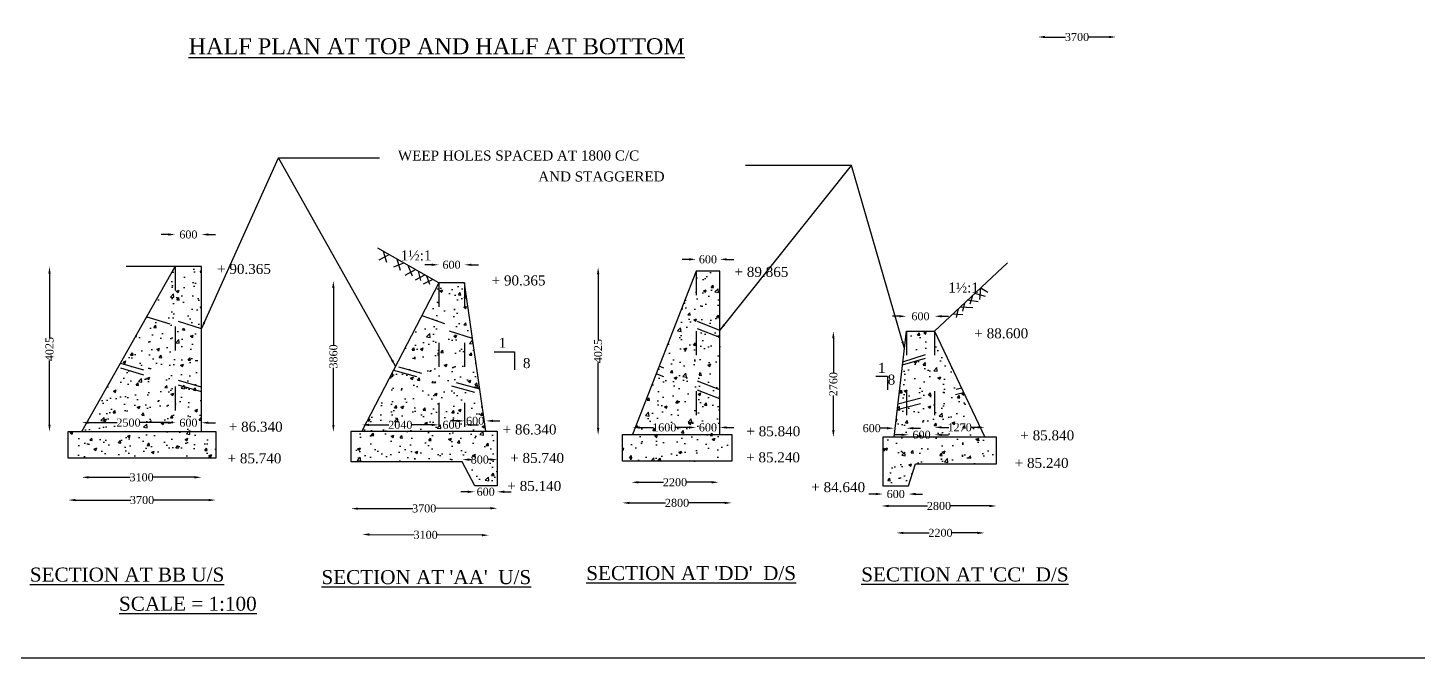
# Model space of a CAD drawing. Header units: millimetres. Extents: x -109570 to 177906, y -246061 to 117192.
# Drawn here: x 44656 to 114155, y 5656 to 37162 of the extents above; entities that cross this region are included whole.
import ezdxf

# ---------------------------------------------------------------- set-up
doc = ezdxf.new("R2010")
doc.units = ezdxf.units.MM
doc.header["$MEASUREMENT"] = 0
doc.header["$PDMODE"] = 33
doc.header["$PDSIZE"] = 500
doc.linetypes.add('ACAD_ISO03W100', pattern=[30, 12, -18])
for name, color, linetype in [('DIM', 5, 'Continuous'), ('DOT LINE', 3, 'ACAD_ISO03W100'), ('DWG. LINE', 1, 'Continuous'), ('HATCH', 2, 'Continuous'), ('TEXT', 7, 'Continuous'), ('TITLE', 7, 'Continuous')]:
    doc.layers.add(name, color=color, linetype=linetype)
doc.styles.get("Standard").update_dxf_attribs({"font": 'TIMES.TTF', "height": 400})
doc.dimstyles.get("Standard").update_dxf_attribs({"dimtxt": 400, "dimasz": 350, "dimexe": 0.18, "dimexo": 0.0625, "dimgap": 0.09, "dimtad": 0, "dimdec": 0, "dimzin": 0, "dimdsep": 46, "dimtxsty": 'Standard', "dimcen": 0.09, "dimse1": 1, "dimse2": 1, "dimclrd": 5, "dimclre": 5, "dimclrt": 4, "dimadec": 0, "dimazin": 0, "dimtfac": 1, "dimtdec": 0, "dimtofl": 0, "dimtmove": 0, "dimatfit": 3, "dimfxl": 1, "dimtolj": 1, "dimtzin": 0, "dimarcsym": 0})

# ---------------------------------------------------------------- blocks, each defined once
blk = doc.blocks.new('*D75')
at = {"layer": 'Defpoints', "color": 0}
for p in [(95149, 36692), (99054, 36702), (99054, 36692)]:
    blk.add_point(p, dxfattribs=at)
at = {"layer": 'DIM', "color": 5, "lineweight": -2}
for p, q in [((95499, 36702), (96533, 36702)), ((98704, 36702), (97670, 36702))]:
    blk.add_line(p, q, dxfattribs=at)
at = {"layer": 'DIM', "color": 5}
for points in [[(95499, 36761), (95499, 36644), (95149, 36702)], [(98704, 36761), (98704, 36644), (99054, 36702)]]:
    blk.add_solid(points, dxfattribs=at)
at = {"layer": 'DIM', "color": 4, "insert": (97102, 36702), "char_height": 400, "attachment_point": 5}
blk.add_mtext('\\A1;3700', dxfattribs=at)
blk = doc.blocks.new('*D90')
at = {"layer": 'Defpoints', "color": 0}
for p in [(45741, 25228), (46681, 25228), (46681, 16985)]:
    blk.add_point(p, dxfattribs=at)
at = {"layer": 'DIM', "color": 5, "lineweight": -2}
for p, q in [((45741, 24878), (45741, 21673)), ((45741, 17335), (45741, 20540))]:
    blk.add_line(p, q, dxfattribs=at)
at = {"layer": 'DIM', "color": 5}
for points in [[(45682, 24878), (45799, 24878), (45741, 25228)], [(45682, 17335), (45799, 17335), (45741, 16985)]]:
    blk.add_solid(points, dxfattribs=at)
at = {"layer": 'DIM', "color": 4, "insert": (45741, 21107), "char_height": 400, "attachment_point": 5, "rotation": 90}
blk.add_mtext('\\A1;4025', dxfattribs=at)
blk = doc.blocks.new('*D91')
at = {"layer": 'Defpoints', "color": 0}
for p in [(53336, 26830), (52029, 25228), (53336, 25228)]:
    blk.add_point(p, dxfattribs=at)
at = {"layer": 'DIM', "color": 5, "lineweight": -2}
for p, q in [((51679, 26830), (51329, 26830)), ((53686, 26830), (54036, 26830))]:
    blk.add_line(p, q, dxfattribs=at)
at = {"layer": 'DIM', "color": 5}
for points in [[(51679, 26889), (51679, 26772), (52029, 26830)], [(53686, 26889), (53686, 26772), (53336, 26830)]]:
    blk.add_solid(points, dxfattribs=at)
at = {"layer": 'DIM', "color": 4, "insert": (52683, 26830), "char_height": 400, "attachment_point": 5}
blk.add_mtext('\\A1;600', dxfattribs=at)
blk = doc.blocks.new('*D92')
at = {"layer": 'Defpoints', "color": 0}
for p in [(47352, 16985), (53336, 16985), (53336, 14696)]:
    blk.add_point(p, dxfattribs=at)
at = {"layer": 'DIM', "color": 5, "lineweight": -2}
for p, q in [((47702, 14696), (49776, 14696)), ((52986, 14696), (50912, 14696))]:
    blk.add_line(p, q, dxfattribs=at)
at = {"layer": 'DIM', "color": 5}
for points in [[(47702, 14754), (47702, 14637), (47352, 14696)], [(52986, 14754), (52986, 14637), (53336, 14696)]]:
    blk.add_solid(points, dxfattribs=at)
at = {"layer": 'DIM', "color": 4, "insert": (50344, 14696), "char_height": 400, "attachment_point": 5}
blk.add_mtext('\\A1;3100', dxfattribs=at)
blk = doc.blocks.new('*D93')
at = {"layer": 'Defpoints', "color": 0}
for p in [(46681, 15659), (54051, 15659), (54051, 13559)]:
    blk.add_point(p, dxfattribs=at)
at = {"layer": 'DIM', "color": 5, "lineweight": -2}
for p, q in [((47031, 13559), (49798, 13559)), ((53701, 13559), (50934, 13559))]:
    blk.add_line(p, q, dxfattribs=at)
at = {"layer": 'DIM', "color": 5}
for points in [[(47031, 13618), (47031, 13501), (46681, 13559)], [(53701, 13618), (53701, 13501), (54051, 13559)]]:
    blk.add_solid(points, dxfattribs=at)
at = {"layer": 'DIM', "color": 4, "insert": (50366, 13559), "char_height": 400, "attachment_point": 5}
blk.add_mtext('\\A1;3700', dxfattribs=at)
blk = doc.blocks.new('*D94')
at = {"layer": 'Defpoints', "color": 0}
for p in [(52029, 17428), (47352, 16985), (52029, 16985)]:
    blk.add_point(p, dxfattribs=at)
at = {"layer": 'DIM', "color": 5, "lineweight": -2}
for p, q in [((47702, 17428), (49116, 17428)), ((51679, 17428), (50264, 17428))]:
    blk.add_line(p, q, dxfattribs=at)
at = {"layer": 'DIM', "color": 5}
for points in [[(47702, 17486), (47702, 17370), (47352, 17428)], [(51679, 17486), (51679, 17370), (52029, 17428)]]:
    blk.add_solid(points, dxfattribs=at)
at = {"layer": 'DIM', "color": 4, "insert": (49690, 17428), "char_height": 400, "attachment_point": 5}
blk.add_mtext('\\A1;2500', dxfattribs=at)
blk = doc.blocks.new('*D95')
at = {"layer": 'Defpoints', "color": 0}
for p in [(53336, 17422), (52029, 16985), (53336, 16985)]:
    blk.add_point(p, dxfattribs=at)
at = {"layer": 'DIM', "color": 5, "lineweight": -2}
for p, q in [((51679, 17422), (51329, 17422)), ((53686, 17422), (54036, 17422))]:
    blk.add_line(p, q, dxfattribs=at)
at = {"layer": 'DIM', "color": 5}
for points in [[(51679, 17481), (51679, 17364), (52029, 17422)], [(53686, 17481), (53686, 17364), (53336, 17422)]]:
    blk.add_solid(points, dxfattribs=at)
at = {"layer": 'DIM', "color": 4, "insert": (52683, 17422), "char_height": 400, "attachment_point": 5}
blk.add_mtext('\\A1;600', dxfattribs=at)
blk = doc.blocks.new('*D96')
at = {"layer": 'Defpoints', "color": 0}
for p in [(66480, 25317), (65195, 24416), (66480, 24416)]:
    blk.add_point(p, dxfattribs=at)
at = {"layer": 'DIM', "color": 5, "lineweight": -2}
for p, q in [((64845, 25317), (64495, 25317)), ((66830, 25317), (67180, 25317))]:
    blk.add_line(p, q, dxfattribs=at)
at = {"layer": 'DIM', "color": 5}
for points in [[(64845, 25375), (64845, 25259), (65195, 25317)], [(66830, 25375), (66830, 25259), (66480, 25317)]]:
    blk.add_solid(points, dxfattribs=at)
at = {"layer": 'DIM', "color": 4, "insert": (65838, 25317), "char_height": 400, "attachment_point": 5}
blk.add_mtext('\\A1;600', dxfattribs=at)
blk = doc.blocks.new('*D97')
at = {"layer": 'Defpoints', "color": 0}
for p in [(59931, 24515), (59931, 24515), (59867, 16958)]:
    blk.add_point(p, dxfattribs=at)
at = {"layer": 'DIM', "color": 5, "lineweight": -2}
for p, q in [((59931, 24165), (59931, 21305)), ((59931, 17308), (59931, 20168))]:
    blk.add_line(p, q, dxfattribs=at)
at = {"layer": 'DIM', "color": 5}
for points in [[(59872, 24165), (59989, 24165), (59931, 24515)], [(59872, 17308), (59989, 17308), (59931, 16958)]]:
    blk.add_solid(points, dxfattribs=at)
at = {"layer": 'DIM', "color": 4, "insert": (59931, 20737), "char_height": 400, "attachment_point": 5, "rotation": 90}
blk.add_mtext('\\A1;3860', dxfattribs=at)
blk = doc.blocks.new('*D98')
at = {"layer": 'Defpoints', "color": 0}
for p in [(61360, 17008), (65195, 17317), (65195, 17008)]:
    blk.add_point(p, dxfattribs=at)
at = {"layer": 'DIM', "color": 5, "lineweight": -2}
for p, q in [((61710, 17317), (62703, 17317)), ((64845, 17317), (63851, 17317))]:
    blk.add_line(p, q, dxfattribs=at)
at = {"layer": 'DIM', "color": 5}
for points in [[(61710, 17375), (61710, 17258), (61360, 17317)], [(64845, 17375), (64845, 17258), (65195, 17317)]]:
    blk.add_solid(points, dxfattribs=at)
at = {"layer": 'DIM', "color": 4, "insert": (63277, 17317), "char_height": 400, "attachment_point": 5}
blk.add_mtext('\\A1;2040', dxfattribs=at)
blk = doc.blocks.new('*D99')
at = {"layer": 'Defpoints', "color": 0}
for p in [(65195, 17008), (66480, 17317), (66480, 17008)]:
    blk.add_point(p, dxfattribs=at)
at = {"layer": 'DIM', "color": 5, "lineweight": -2}
for p, q in [((64845, 17317), (64495, 17317)), ((66830, 17317), (67180, 17317))]:
    blk.add_line(p, q, dxfattribs=at)
at = {"layer": 'DIM', "color": 5}
for points in [[(64845, 17375), (64845, 17258), (65195, 17317)], [(66830, 17375), (66830, 17258), (66480, 17317)]]:
    blk.add_solid(points, dxfattribs=at)
at = {"layer": 'DIM', "color": 4, "insert": (65838, 17317), "char_height": 400, "attachment_point": 5}
blk.add_mtext('\\A1;600', dxfattribs=at)
blk = doc.blocks.new('*D100')
at = {"layer": 'Defpoints', "color": 0}
for p in [(67552, 17516), (66480, 17008), (67552, 17008)]:
    blk.add_point(p, dxfattribs=at)
at = {"layer": 'DIM', "color": 5, "lineweight": -2}
for p, q in [((66130, 17516), (65780, 17516)), ((67902, 17516), (68252, 17516))]:
    blk.add_line(p, q, dxfattribs=at)
at = {"layer": 'DIM', "color": 5}
for points in [[(66130, 17574), (66130, 17458), (66480, 17516)], [(67902, 17574), (67902, 17458), (67552, 17516)]]:
    blk.add_solid(points, dxfattribs=at)
at = {"layer": 'DIM', "color": 4, "insert": (67016, 17516), "char_height": 400, "attachment_point": 5}
blk.add_mtext('\\A1;600', dxfattribs=at)
blk = doc.blocks.new('*D101')
at = {"layer": 'Defpoints', "color": 0}
for p in [(66374, 15478), (68122, 15581), (68122, 15478)]:
    blk.add_point(p, dxfattribs=at)
at = {"layer": 'DIM', "color": 5, "lineweight": -2}
for p, q in [((66724, 15581), (66833, 15581)), ((67772, 15581), (67663, 15581))]:
    blk.add_line(p, q, dxfattribs=at)
at = {"layer": 'DIM', "color": 5}
for points in [[(66724, 15640), (66724, 15523), (66374, 15581)], [(67772, 15640), (67772, 15523), (68122, 15581)]]:
    blk.add_solid(points, dxfattribs=at)
at = {"layer": 'DIM', "color": 4, "insert": (67248, 15581), "char_height": 400, "attachment_point": 5}
blk.add_mtext('\\A1;800', dxfattribs=at)
blk = doc.blocks.new('*D102')
at = {"layer": 'Defpoints', "color": 0}
for p in [(66996, 14273), (68122, 14273), (68122, 13972)]:
    blk.add_point(p, dxfattribs=at)
at = {"layer": 'DIM', "color": 5, "lineweight": -2}
for p, q in [((66646, 13972), (66296, 13972)), ((68472, 13972), (68822, 13972))]:
    blk.add_line(p, q, dxfattribs=at)
at = {"layer": 'DIM', "color": 5}
for points in [[(66646, 14030), (66646, 13913), (66996, 13972)], [(68472, 14030), (68472, 13913), (68122, 13972)]]:
    blk.add_solid(points, dxfattribs=at)
at = {"layer": 'DIM', "color": 4, "insert": (67543, 13972), "char_height": 400, "attachment_point": 5}
blk.add_mtext('\\A1;600', dxfattribs=at)
blk = doc.blocks.new('*D103')
at = {"layer": 'Defpoints', "color": 0}
for p in [(60815, 13376), (68122, 13395), (68123, 13148)]:
    blk.add_point(p, dxfattribs=at)
at = {"layer": 'DIM', "color": 5, "lineweight": -2}
for p, q in [((61166, 13130), (63901, 13137)), ((67773, 13147), (65038, 13140))]:
    blk.add_line(p, q, dxfattribs=at)
at = {"layer": 'DIM', "color": 5}
for points in [[(67773, 13206), (67773, 13089), (68123, 13148)], [(61166, 13189), (61166, 13072), (60816, 13129)]]:
    blk.add_solid(points, dxfattribs=at)
at = {"layer": 'DIM', "color": 4, "insert": (64470, 13139), "char_height": 400, "attachment_point": 5, "rotation": 0.14704}
blk.add_mtext('\\A1;3700', dxfattribs=at)
blk = doc.blocks.new('*D104')
at = {"layer": 'Defpoints', "color": 0}
for p in [(61378, 11895), (67706, 11857), (67705, 11802)]:
    blk.add_point(p, dxfattribs=at)
at = {"layer": 'DIM', "color": 5, "lineweight": -2}
for p, q in [((61728, 11838), (63973, 11825)), ((67355, 11804), (65110, 11818))]:
    blk.add_line(p, q, dxfattribs=at)
at = {"layer": 'DIM', "color": 5}
for points in [[(61728, 11896), (61728, 11780), (61378, 11840)], [(67356, 11863), (67355, 11746), (67705, 11802)]]:
    blk.add_solid(points, dxfattribs=at)
at = {"layer": 'DIM', "color": 4, "insert": (64542, 11821), "char_height": 400, "attachment_point": 5, "rotation": 359.66038}
blk.add_mtext('\\A1;3100', dxfattribs=at)
blk = doc.blocks.new('*D105')
at = {"layer": 'Defpoints', "color": 0}
for p in [(72823, 25192), (73164, 25192), (72823, 16813)]:
    blk.add_point(p, dxfattribs=at)
at = {"layer": 'DIM', "color": 5, "lineweight": -2}
for p, q in [((73164, 24842), (73164, 21569)), ((73164, 17163), (73164, 20436))]:
    blk.add_line(p, q, dxfattribs=at)
at = {"layer": 'DIM', "color": 5}
for points in [[(73106, 24842), (73223, 24842), (73164, 25192)], [(73106, 17163), (73223, 17163), (73164, 16813)]]:
    blk.add_solid(points, dxfattribs=at)
at = {"layer": 'DIM', "color": 4, "insert": (73164, 21002), "char_height": 400, "attachment_point": 5, "rotation": 90}
blk.add_mtext('\\A1;4025', dxfattribs=at)
blk = doc.blocks.new('*D106')
at = {"layer": 'Defpoints', "color": 0}
for p in [(74830, 14466), (79184, 14466), (79184, 14447)]:
    blk.add_point(p, dxfattribs=at)
at = {"layer": 'DIM', "color": 5, "lineweight": -2}
for p, q in [((75180, 14447), (76433, 14447)), ((78834, 14447), (77581, 14447))]:
    blk.add_line(p, q, dxfattribs=at)
at = {"layer": 'DIM', "color": 5}
for points in [[(75180, 14506), (75180, 14389), (74830, 14447)], [(78834, 14506), (78834, 14389), (79184, 14447)]]:
    blk.add_solid(points, dxfattribs=at)
at = {"layer": 'DIM', "color": 4, "insert": (77007, 14447), "char_height": 400, "attachment_point": 5}
blk.add_mtext('\\A1;2200', dxfattribs=at)
blk = doc.blocks.new('*D107')
at = {"layer": 'Defpoints', "color": 0}
for p in [(74378, 13360), (79839, 13417), (79839, 13360)]:
    blk.add_point(p, dxfattribs=at)
at = {"layer": 'DIM', "color": 5, "lineweight": -2}
for p, q in [((74728, 13417), (76535, 13417)), ((79489, 13417), (77682, 13417))]:
    blk.add_line(p, q, dxfattribs=at)
at = {"layer": 'DIM', "color": 5}
for points in [[(74728, 13475), (74728, 13358), (74378, 13417)], [(79489, 13475), (79489, 13358), (79839, 13417)]]:
    blk.add_solid(points, dxfattribs=at)
at = {"layer": 'DIM', "color": 4, "insert": (77109, 13417), "char_height": 400, "attachment_point": 5}
blk.add_mtext('\\A1;2800', dxfattribs=at)
blk = doc.blocks.new('*D108')
at = {"layer": 'Defpoints', "color": 0}
for p in [(74883, 16842), (78060, 17188), (78060, 16842)]:
    blk.add_point(p, dxfattribs=at)
at = {"layer": 'DIM', "color": 5, "lineweight": -2}
for p, q in [((75233, 17188), (75926, 17188)), ((77710, 17188), (77017, 17188))]:
    blk.add_line(p, q, dxfattribs=at)
at = {"layer": 'DIM', "color": 5}
for points in [[(75233, 17246), (75233, 17129), (74883, 17188)], [(77710, 17246), (77710, 17129), (78060, 17188)]]:
    blk.add_solid(points, dxfattribs=at)
at = {"layer": 'DIM', "color": 4, "insert": (76471, 17188), "char_height": 400, "attachment_point": 5}
blk.add_mtext('\\A1;1600', dxfattribs=at)
blk = doc.blocks.new('*D109')
at = {"layer": 'Defpoints', "color": 0}
for p in [(78060, 16842), (79246, 17188), (79246, 16842)]:
    blk.add_point(p, dxfattribs=at)
at = {"layer": 'DIM', "color": 5, "lineweight": -2}
for p, q in [((77710, 17188), (77360, 17188)), ((79596, 17188), (79946, 17188))]:
    blk.add_line(p, q, dxfattribs=at)
at = {"layer": 'DIM', "color": 5}
for points in [[(77710, 17246), (77710, 17129), (78060, 17188)], [(79596, 17246), (79596, 17129), (79246, 17188)]]:
    blk.add_solid(points, dxfattribs=at)
at = {"layer": 'DIM', "color": 4, "insert": (78653, 17188), "char_height": 400, "attachment_point": 5}
blk.add_mtext('\\A1;600', dxfattribs=at)
blk = doc.blocks.new('*D110')
at = {"layer": 'Defpoints', "color": 0}
for p in [(79246, 25590), (78060, 24995), (79246, 24995)]:
    blk.add_point(p, dxfattribs=at)
at = {"layer": 'DIM', "color": 5, "lineweight": -2}
for p, q in [((77710, 25590), (77360, 25590)), ((79596, 25590), (79946, 25590))]:
    blk.add_line(p, q, dxfattribs=at)
at = {"layer": 'DIM', "color": 5}
for points in [[(77710, 25648), (77710, 25531), (78060, 25590)], [(79596, 25648), (79596, 25531), (79246, 25590)]]:
    blk.add_solid(points, dxfattribs=at)
at = {"layer": 'DIM', "color": 4, "insert": (78653, 25590), "char_height": 400, "attachment_point": 5}
blk.add_mtext('\\A1;600', dxfattribs=at)
blk = doc.blocks.new('*D111')
at = {"layer": 'Defpoints', "color": 0}
for p in [(89983, 22744), (88571, 21998), (89983, 21998)]:
    blk.add_point(p, dxfattribs=at)
at = {"layer": 'DIM', "color": 5, "lineweight": -2}
for p, q in [((88221, 22744), (87871, 22744)), ((90333, 22744), (90683, 22744))]:
    blk.add_line(p, q, dxfattribs=at)
at = {"layer": 'DIM', "color": 5}
for points in [[(88221, 22802), (88221, 22686), (88571, 22744)], [(90333, 22802), (90333, 22686), (89983, 22744)]]:
    blk.add_solid(points, dxfattribs=at)
at = {"layer": 'DIM', "color": 4, "insert": (89277, 22744), "char_height": 400, "attachment_point": 5}
blk.add_mtext('\\A1;600', dxfattribs=at)
blk = doc.blocks.new('*D112')
at = {"layer": 'Defpoints', "color": 0}
for p in [(87393, 14272), (88685, 14272), (88685, 13860)]:
    blk.add_point(p, dxfattribs=at)
at = {"layer": 'DIM', "color": 5, "lineweight": -2}
for p, q in [((87043, 13860), (86693, 13860)), ((89035, 13860), (89385, 13860))]:
    blk.add_line(p, q, dxfattribs=at)
at = {"layer": 'DIM', "color": 5}
for points in [[(87043, 13919), (87043, 13802), (87393, 13860)], [(89035, 13919), (89035, 13802), (88685, 13860)]]:
    blk.add_solid(points, dxfattribs=at)
at = {"layer": 'DIM', "color": 4, "insert": (88039, 13860), "char_height": 400, "attachment_point": 5}
blk.add_mtext('\\A1;600', dxfattribs=at)
blk = doc.blocks.new('*D113')
at = {"layer": 'Defpoints', "color": 0}
for p in [(87330, 13352), (93075, 13263), (93075, 13263)]:
    blk.add_point(p, dxfattribs=at)
at = {"layer": 'DIM', "color": 5, "lineweight": -2}
for p, q in [((87680, 13263), (89628, 13263)), ((92725, 13263), (90776, 13263))]:
    blk.add_line(p, q, dxfattribs=at)
at = {"layer": 'DIM', "color": 5}
for points in [[(87680, 13321), (87680, 13204), (87330, 13263)], [(92725, 13321), (92725, 13204), (93075, 13263)]]:
    blk.add_solid(points, dxfattribs=at)
at = {"layer": 'DIM', "color": 4, "insert": (90202, 13263), "char_height": 400, "attachment_point": 5}
blk.add_mtext('\\A1;2800', dxfattribs=at)
blk = doc.blocks.new('*D114')
at = {"layer": 'Defpoints', "color": 0}
for p in [(88078, 12157), (92476, 12037), (92476, 11918)]:
    blk.add_point(p, dxfattribs=at)
at = {"layer": 'DIM', "color": 5, "lineweight": -2}
for p, q in [((88428, 11918), (89703, 11918)), ((92126, 11918), (90851, 11918))]:
    blk.add_line(p, q, dxfattribs=at)
at = {"layer": 'DIM', "color": 5}
for points in [[(88428, 11976), (88428, 11859), (88078, 11918)], [(92126, 11976), (92126, 11859), (92476, 11918)]]:
    blk.add_solid(points, dxfattribs=at)
at = {"layer": 'DIM', "color": 4, "insert": (90277, 11918), "char_height": 400, "attachment_point": 5}
blk.add_mtext('\\A1;2200', dxfattribs=at)
blk = doc.blocks.new('*D115')
at = {"layer": 'Defpoints', "color": 0}
for p in [(84922, 21998), (87474, 21998), (87393, 16706)]:
    blk.add_point(p, dxfattribs=at)
at = {"layer": 'DIM', "color": 5, "lineweight": -2}
for p, q in [((84922, 21648), (84922, 19926)), ((84922, 17056), (84922, 18778))]:
    blk.add_line(p, q, dxfattribs=at)
at = {"layer": 'DIM', "color": 5}
for points in [[(84864, 21648), (84980, 21648), (84922, 21998)], [(84864, 17056), (84980, 17056), (84922, 16706)]]:
    blk.add_solid(points, dxfattribs=at)
at = {"layer": 'DIM', "color": 4, "insert": (84922, 19352), "char_height": 400, "attachment_point": 5, "rotation": 90}
blk.add_mtext('\\A1;2760', dxfattribs=at)
blk = doc.blocks.new('*D116')
at = {"layer": 'Defpoints', "color": 0}
for p in [(87959, 16706), (88571, 17149), (88571, 16706)]:
    blk.add_point(p, dxfattribs=at)
at = {"layer": 'DIM', "color": 5, "lineweight": -2}
for p, q in [((87609, 17149), (87259, 17149)), ((88921, 17149), (89271, 17149))]:
    blk.add_line(p, q, dxfattribs=at)
at = {"layer": 'DIM', "color": 5}
for points in [[(87609, 17207), (87609, 17091), (87959, 17149)], [(88921, 17207), (88921, 17091), (88571, 17149)]]:
    blk.add_solid(points, dxfattribs=at)
at = {"layer": 'DIM', "color": 4, "insert": (86839, 17149), "char_height": 400, "attachment_point": 5}
blk.add_mtext('\\A1;600', dxfattribs=at)
blk = doc.blocks.new('*D117')
at = {"layer": 'Defpoints', "color": 0}
for p in [(88680, 16706), (89983, 16820), (89983, 16706)]:
    blk.add_point(p, dxfattribs=at)
at = {"layer": 'DIM', "color": 5, "lineweight": -2}
for p, q in [((88330, 16820), (87980, 16820)), ((90333, 16820), (90683, 16820))]:
    blk.add_line(p, q, dxfattribs=at)
at = {"layer": 'DIM', "color": 5}
for points in [[(88330, 16878), (88330, 16761), (88680, 16820)], [(90333, 16878), (90333, 16761), (89983, 16820)]]:
    blk.add_solid(points, dxfattribs=at)
at = {"layer": 'DIM', "color": 4, "insert": (89332, 16820), "char_height": 400, "attachment_point": 5}
blk.add_mtext('\\A1;600', dxfattribs=at)
blk = doc.blocks.new('*D118')
at = {"layer": 'Defpoints', "color": 0}
for p in [(89983, 16706), (92488, 17193), (92488, 16706)]:
    blk.add_point(p, dxfattribs=at)
at = {"layer": 'DIM', "color": 5, "lineweight": -2}
for p, q in [((90333, 17193), (90690, 17193)), ((92138, 17193), (91781, 17193))]:
    blk.add_line(p, q, dxfattribs=at)
at = {"layer": 'DIM', "color": 5}
for points in [[(90333, 17252), (90333, 17135), (89983, 17193)], [(92138, 17252), (92138, 17135), (92488, 17193)]]:
    blk.add_solid(points, dxfattribs=at)
at = {"layer": 'DIM', "color": 4, "insert": (91236, 17193), "char_height": 400, "attachment_point": 5}
blk.add_mtext('\\A1;1270', dxfattribs=at)

msp = doc.modelspace()

# ---------------------------------------------------------------- hatches: boundary and pattern name
at = {"layer": 'HATCH'}
h = msp.add_hatch(dxfattribs=at)
h.set_pattern_fill('AR-CONC', color=256, scale=200, style=0)
h.paths.add_polyline_path([(46681.1, 16984.7), (46681.1, 15658.9), (54050.9, 15658.9), (54050.9, 16984.7)])
h.paths.add_polyline_path([(52028.9, 16984.7), (53336.5, 16984.7), (53336.5, 18966.1), (52028.9, 19348.8)])
h.paths.add_polyline_path([(49168, 20186.1), (47351.6, 16984.7), (52028.9, 16984.7), (52028.9, 19348.8)])
h.paths.add_polyline_path([(52028.9, 19348.8), (52028.9, 19594.1), (49293.8, 20407.9), (49168, 20186.1)])
h.paths.add_polyline_path([(52028.9, 19594.1), (52028.9, 19348.8), (53336.5, 18966.1), (53336.5, 19205)])
h.paths.add_polyline_path([(53336.5, 21871.6), (52028.9, 22277), (52028.9, 19594.1), (53336.5, 19205)])
h.paths.add_polyline_path([(52028.9, 22277), (50604.8, 22718.5), (49293.8, 20407.9), (52028.9, 19594.1)])
h.paths.add_polyline_path([(52028.9, 22527.2), (52028.9, 25228.5), (50724.4, 22929.2)])
h.paths.add_polyline_path([(53336.5, 22124.2), (53336.5, 25228.5), (52028.9, 25228.5), (52028.9, 22527.2)])
h.paths.add_polyline_path([(52162.9, 17725.8), (53202.4, 17725.8), (53202.4, 17118.8), (52162.9, 17118.8)], flags=24)
h.paths.add_polyline_path([(49016.5, 17731.5), (50364, 17731.5), (50364, 17124.6), (49016.5, 17124.6)], flags=24)
h = msp.add_hatch(dxfattribs=at)
h.set_pattern_fill('AR-CONC', color=256, scale=200, style=0)
h.paths.add_polyline_path([(68122.5, 17007.9), (60815.3, 17007.9), (60815.3, 15477.7), (66373.8, 15477.7), (66995.6, 14273.3), (68122.5, 14273.3)])
h.paths.add_polyline_path([(66480.5, 19089.4), (65194.6, 19435.1), (65194.6, 17007.9), (66480.5, 17007.9)])
h.paths.add_polyline_path([(67282.4, 18873.8), (66480.5, 19089.4), (66480.5, 17007.9), (67552.4, 17007.9)])
h.paths.add_polyline_path([(62931.2, 20043.6), (61359.8, 17007.9), (65194.6, 17007.9), (65194.6, 19435.1)])
h.paths.add_polyline_path([(65194.6, 19661.8), (65194.6, 22171.5), (64196.7, 22488.4), (63035.8, 20245.8)])
h.paths.add_polyline_path([(65194.6, 19661.8), (66480.5, 19313.9), (66480.5, 21763.1), (65194.6, 22171.5)])
h.paths.add_polyline_path([(66480.5, 19313.9), (67248.8, 19106.1), (66882.8, 21635.3), (66480.5, 21763.1)])
h.paths.add_polyline_path([(66480.5, 24416), (66480.5, 22039.3), (66842.5, 21914.1)])
h.paths.add_polyline_path([(66480.5, 24416), (65194.6, 24416), (65194.6, 22483.9), (66480.5, 22039.3)])
h.paths.add_polyline_path([(65194.6, 22483.9), (65194.6, 24416), (64346.2, 22777.2)])
h.paths.add_polyline_path([(66733.6, 15884.9), (67762.7, 15884.9), (67762.7, 15278), (66733.6, 15278)], flags=24)
h.paths.add_polyline_path([(65317.7, 17620.2), (66357.3, 17620.2), (66357.3, 17013.3), (65317.7, 17013.3)], flags=24)
h.paths.add_polyline_path([(66496.7, 17819.3), (67536.2, 17819.3), (67536.2, 17212.4), (66496.7, 17212.4)], flags=24)
h.paths.add_polyline_path([(62603.4, 17620.2), (63950.9, 17620.2), (63950.9, 17013.3), (62603.4, 17013.3)], flags=24)
h = msp.add_hatch(dxfattribs=at)
h.set_pattern_fill('AR-CONC', color=256, scale=200, style=0)
h.paths.add_polyline_path([(79839.3, 15507.6), (79839.3, 16841.6), (74377.9, 16841.6), (74377.9, 15507.6)])
h.paths.add_polyline_path([(79246, 16841.6), (79246, 18621.4), (78059.8, 19083.6), (78059.8, 16841.6)])
h.paths.add_polyline_path([(78059.8, 19083.6), (76060.2, 19862.7), (74883.2, 16841.6), (78059.8, 16841.6)])
h.paths.add_polyline_path([(76210.7, 20248.8), (76060.2, 19862.7), (78059.8, 19083.6), (78059.8, 19528.3)])
h.paths.add_polyline_path([(79246, 18621.4), (79246, 19066.1), (78059.8, 19528.3), (78059.8, 19083.6)])
h.paths.add_polyline_path([(79246, 19066.1), (79246, 21685.4), (78059.8, 22147.6), (78059.8, 19528.3)])
h.paths.add_polyline_path([(78059.8, 22147.6), (77096.7, 22522.9), (76210.7, 20248.8), (78059.8, 19528.3)])
h.paths.add_polyline_path([(78059.8, 22147.6), (78059.8, 22503.4), (77217, 22831.7), (77096.7, 22522.9)])
h.paths.add_polyline_path([(78059.8, 22503.4), (78059.8, 22147.6), (79246, 21685.4), (79246, 22041.2)])
h.paths.add_polyline_path([(79246, 24994.7), (78059.8, 24994.7), (78059.8, 22503.4), (79246, 22041.2)])
h.paths.add_polyline_path([(78059.8, 24994.7), (77217, 22831.7), (78059.8, 22503.4)])
h.paths.add_polyline_path([(78133.2, 17491), (79172.7, 17491), (79172.7, 16884.1), (78133.2, 16884.1)], flags=24)
h.paths.add_polyline_path([(75826, 17491), (77117, 17491), (77117, 16884.1), (75826, 16884.1)], flags=24)
h = msp.add_hatch(dxfattribs=at)
h.set_pattern_fill('AR-CONC', color=256, scale=200, style=0)
h.paths.add_polyline_path([(87393.4, 16706.1), (87393.4, 14271.7), (88685, 14271.7), (89028.7, 15364.1), (93070.2, 15364.1), (93070.2, 16706.1)])
h.paths.add_polyline_path([(89983.4, 18566.1), (89983.4, 16706.1), (92487.7, 16706.1), (91429.5, 18942.4)])
h.paths.add_polyline_path([(89983.4, 18566.1), (88571.5, 18198.7), (88571.5, 16706.1), (89983.4, 16706.1)])
h.paths.add_polyline_path([(88571.5, 18198.7), (88117.9, 18080.7), (87958.7, 16706.1), (88571.5, 16706.1)])
h.paths.add_polyline_path([(88571.5, 18472.4), (88150.8, 18364.7), (88117.9, 18080.7), (88571.5, 18198.7)])
h.paths.add_polyline_path([(88571.5, 18472.4), (88571.5, 18198.7), (89983.4, 18566.1), (89983.4, 18833.9)])
h.paths.add_polyline_path([(89983.4, 18833.9), (89983.4, 18566.1), (91429.5, 18942.4), (91319, 19175.9)])
h.paths.add_polyline_path([(91319, 19175.9), (90482.3, 20944.1), (89983.4, 20794.4), (89983.4, 18833.9)])
h.paths.add_polyline_path([(89983.4, 20794.4), (88571.5, 20370.5), (88571.5, 18472.4), (89983.4, 18833.9)])
h.paths.add_polyline_path([(88571.5, 20370.5), (88376.2, 20311.9), (88150.8, 18364.7), (88571.5, 18472.4)])
h.paths.add_polyline_path([(89983.4, 20982.8), (89983.4, 21998.3), (88571.5, 21998.3), (88571.5, 20518.6)])
h.paths.add_polyline_path([(90399.3, 21119.5), (89983.4, 21998.3), (89983.4, 20982.8)])
h.paths.add_polyline_path([(88812.2, 17123), (89851.7, 17123), (89851.7, 16516), (88812.2, 16516)], flags=9)
h.paths.add_polyline_path([(90590.1, 17497.2), (91881, 17497.2), (91881, 16889.1), (90590.1, 16889.1)], flags=24)

# ---------------------------------------------------------------- linework, layer by layer
at = {"layer": 'DOT LINE', "ltscale": 100}
for points in [[(52028.9, 25228.5), (52028.9, 16984.7)], [(65194.6, 24416), (65194.6, 17007.9)], [(66480.5, 24416), (66480.5, 17007.9)], [(78059.8, 24994.7), (78059.8, 16841.6)], [(50604.8, 22718.5), (53336.5, 21871.6)], [(53336.5, 22124.2), (50724.4, 22929.2)], [(66882.8, 21635.3), (64196.7, 22488.4)], [(64346.2, 22777.2), (66842.5, 21914.1)], [(79246, 21685.4), (77096.7, 22522.9)], [(79246, 22041.2), (77217, 22831.7)], [(88571.5, 21998.3), (88571.5, 16706.1)], [(89983.4, 21998.3), (89983.4, 16706.1)], [(88376.2, 20311.9), (90482.3, 20944.1)], [(88393.4, 20460), (90399.3, 21119.5)], [(53336.5, 18966.1), (49168, 20186.1)], [(49293.8, 20407.9), (53336.5, 19205)], [(67248.8, 19106.1), (63035.8, 20245.8)], [(79246, 19066.1), (76210.7, 20248.8)], [(62931.2, 20043.6), (67282.4, 18873.8)], [(79246, 18621.4), (76060.2, 19862.7)], [(88117.9, 18080.7), (91429.5, 18942.4)], [(88150.8, 18364.7), (91319, 19175.9)]]:
    msp.add_lwpolyline(points, dxfattribs=at)
at = {"layer": 'DWG. LINE'}
for points in [[(65194.6, 24416), (62145.7, 26153.2)], [(47351.6, 16984.7), (52028.9, 25228.5)], [(53336.5, 16984.7), (53336.5, 25228.5), (49572.3, 25228.5)], [(89983.4, 21998.3), (93633, 25422.5)], [(67552.4, 17007.9), (66480.5, 24416), (65194.6, 24416), (61359.8, 17007.9)], [(79246, 16841.6), (79246, 24994.7), (78059.8, 24994.7), (74883.2, 16841.6)], [(91768, 23359.3), (91901.3, 23797.8)], [(92520.2, 23740.7), (92000.4, 23890.7)], [(92236.6, 23578.9), (92289.8, 24162.3), (92635.9, 23943)], [(91084.8, 22675.8), (91175.5, 23116.7)], [(91889.1, 23172.9), (91255.1, 23191.4)], [(91391.5, 22999.5), (91490.8, 23412.6)], [(92155.6, 23469.1), (91632.5, 23545.6)], [(91385.7, 22820.3), (90888.7, 22847.7)], [(87958.7, 16706.1), (88571.5, 21998.3), (89983.4, 21998.3), (92487.7, 16706.1)], [(67964.8, 20969.4), (68981.6, 20969.4), (68981.6, 20069.4)], [(87042.7, 19759.1), (87624.5, 19759.1), (87624.5, 19074.2)], [(89028.7, 15364.1), (93070.2, 15364.1), (93070.2, 16706.1), (87393.4, 16706.1), (87393.4, 14271.7), (88685, 14271.7), (89028.7, 15364.1)]]:
    msp.add_lwpolyline(points, dxfattribs=at)
for points in [[(46681.1, 16984.7), (54050.9, 16984.7), (54050.9, 15658.9), (46681.1, 15658.9)], [(60815.3, 17007.9), (68122.5, 17007.9), (68122.5, 14273.3), (66995.6, 14273.3), (66373.8, 15477.7), (60815.3, 15477.7), (60815.3, 17007.9)], [(74377.9, 16841.6), (79839.3, 16841.6), (79839.3, 15507.6), (74377.9, 15507.6)]]:
    msp.add_lwpolyline(points, close=True, dxfattribs=at)
at = {"layer": 'HATCH'}
for points in [[(62212.3, 25566), (62716.3, 25828.1)], [(62608.7, 25430.6), (62433.3, 25989.3)], [(62948.2, 25215.3), (63455.1, 25407.1)], [(63288.4, 25032.3), (63116.9, 25599.8)], [(63510.8, 24797.1), (64037.9, 25075.1)], [(63890.2, 24744.9), (63670.1, 25284.6)], [(64034.8, 24573.7), (64501.3, 24811)], [(64309.5, 24528), (64180.7, 24993.7)], [(64427.3, 24364.6), (64889, 24590.1)], [(64754.4, 24338.5), (64600.7, 24754.4)]]:
    msp.add_lwpolyline(points, dxfattribs=at)
at = {"layer": 'TITLE', "lineweight": 30}
msp.add_lwpolyline([(4687.8, 117192.3), (177794.3, 117192.3), (177794.3, 5655.8), (4687.8, 5655.8)], close=True, dxfattribs=at)

# ---------------------------------------------------------------- texts
at = {"layer": 'TEXT'}
for s, height, p in [('%%UHALF PLAN AT TOP AND HALF AT BOTTOM', 800, (52694.9, 35840.4)), ('WEEP HOLES SPACED AT 1800 C/C', 500, (63155.4, 30529.5)), ('AND STAGGERED', 500, (70170.7, 29481.5)), ('1½:1', 500, (63299.4, 25536)), ('+ 90.365', 500, (54115.9, 24858.8)), ('+ 89.865', 500, (79981.6, 24712.5)), ('+ 90.365', 500, (67842.2, 24286.2)), ('1½:1', 500, (90664.9, 23929.5)), ('1', 500, (68199.1, 21168.7)), ('+ 88.600', 500, (91970.1, 21642.5)), ('8', 500, (69404.4, 20155)), ('1', 500, (87149.4, 19914.7)), ('8', 500, (87637.3, 19329.8)), ('+ 86.340', 500, (54703.7, 16975.2)), ('+ 86.340', 500, (68390.3, 16838.6)), ('+ 85.840', 500, (80575.6, 16747.9)), ('+ 85.840', 500, (94268.5, 16545)), ('+ 85.740', 500, (54641.7, 15394.8)), ('+ 85.740', 500, (68770.8, 15413.4)), ('+ 85.240', 500, (80562.4, 15443.9)), ('+ 85.240', 500, (93987.7, 15163.4)), ('+ 85.140', 500, (68628.1, 14011.9)), ('+ 84.640', 500, (83818.4, 13954.8)), ('%%USECTION AT BB U/S', 700, (44757.2, 9484)), ("%%USECTION AT 'AA'  U/S", 700, (59333.7, 9358.4)), ("%%USECTION AT 'DD'  D/S", 700, (72572.2, 9559.8)), ("%%USECTION AT 'CC'  D/S", 700, (86314.6, 9492.7)), ('%%USCALE = 1:100', 700, (49215.5, 8028.5))]:
    msp.add_text(s, height=height, dxfattribs=at).set_placement(p)

# ---------------------------------------------------------------- dimensions: what is measured, and where the dimension line sits
at = {"layer": 'DIM'}
for base, p1, p2, text, picture, middle in [((99054.2, 36702.4), (95148.8, 36691.8), (99054.2, 36691.8), '3700', '*D75', (97101.5, 36702.4)), ((53336.5, 26830.3), (52028.9, 25228.5), (53336.5, 25228.5), '600', '*D91', (52682.7, 26830.3)), ((79246, 25589.6), (78059.8, 24994.7), (79246, 24994.7), '600', '*D110', (78652.9, 25589.6)), ((66480.5, 25317), (65194.6, 24416), (66480.5, 24416), '600', '*D96', (65837.5, 25317)), ((89983.4, 22744.1), (88571.5, 21998.3), (89983.4, 21998.3), '600', '*D111', (89277.4, 22744.1)), ((52028.9, 17428), (47351.6, 16984.7), (52028.9, 16984.7), '2500', '*D94', (49690.3, 17428)), ((53336.5, 17422.3), (52028.9, 16984.7), (53336.5, 16984.7), '600', '*D95', (52682.7, 17422.3)), ((65194.6, 17316.7), (61359.8, 17007.9), (65194.6, 17007.9), '2040', '*D98', (63277.2, 17316.7)), ((66480.5, 17316.7), (65194.6, 17007.9), (66480.5, 17007.9), '600', '*D99', (65837.5, 17316.7)), ((79246, 17187.6), (78059.8, 16841.6), (79246, 16841.6), '600', '*D109', (78652.9, 17187.6)), ((92487.7, 17193.2), (89983.4, 16706.1), (92487.7, 16706.1), '1270', '*D118', (91235.5, 17193.2)), ((54050.9, 13559.4), (46681.1, 15658.9), (54050.9, 15658.9), '3700', '*D93', (50366, 13559.4)), ((68122.5, 15581.4), (66373.8, 15477.7), (68122.5, 15477.7), '800', '*D101', (67248.1, 15581.4)), ((79184, 14447.5), (74830.5, 14466.2), (79184, 14466.2), '2200', '*D106', (77007.2, 14447.5)), ((88685, 13860.2), (87393.4, 14271.7), (88685, 14271.7), '600', '*D112', (88039.2, 13860.2)), ((93074.5, 13262.5), (87330.1, 13352.2), (93074.5, 13262.5), '2800', '*D113', (90202.3, 13262.5)), ((92476.2, 11917.8), (88078.1, 12156.9), (92476.2, 12037.3), '2200', '*D114', (90277.1, 11917.8))]:
    dim = msp.add_linear_dim(base=base, p1=p1, p2=p2, text=text, dimstyle='Standard', dxfattribs=at)
    dim.commit()
    dim.dimension.update_dxf_attribs({"geometry": picture, "text_midpoint": middle})
for base, p1, p2, text, picture, middle in [((45740.6, 25228.5), (46681.1, 16984.7), (46681.1, 25228.5), '4025', '*D90', (45740.6, 21106.6)), ((73164.4, 25191.6), (72822.7, 16813.3), (72822.7, 25191.6), '4025', '*D105', (73164.4, 21002.4)), ((59930.6, 24514.9), (59867.2, 16958.2), (59930.6, 24514.9), '3860', '*D97', (59930.6, 20736.6)), ((84921.9, 21998.3), (87393.4, 16706.1), (87474.2, 21998.3), '2760', '*D115', (84921.9, 19352.2))]:
    dim = msp.add_linear_dim(base=base, p1=p1, p2=p2, angle=90, text=text, dimstyle='Standard', dxfattribs=at)
    dim.commit()
    dim.dimension.update_dxf_attribs({"geometry": picture, "text_midpoint": middle})
for base, p1, p2, picture, middle in [((67552.4, 17515.9), (66480.5, 17007.9), (67552.4, 17007.9), '*D100', (67016.4, 17515.9)), ((88571.5, 17149.1), (87958.7, 16706.1), (88571.5, 16706.1), '*D116', (86838.9, 17149.1)), ((68122.5, 13971.8), (66995.6, 14273.3), (68122.5, 14273.3), '*D102', (67542.7, 13971.8))]:
    dim = msp.add_linear_dim(base=base, p1=p1, p2=p2, text='600', dimstyle='Standard', dxfattribs=at)
    dim.commit()
    dim.dimension.update_dxf_attribs({"geometry": picture, "text_midpoint": middle, "dimtype": 160})
for p1, p2, distance, text, picture, middle in [((74883.2, 16841.6), (78059.8, 16841.6), 345.9, '1600', '*D108', (76471.5, 17187.6)), ((47351.6, 16984.7), (53336.5, 16984.7), -2289.1, '3100', '*D92', (50344, 14695.6)), ((88680.4, 16706.1), (89983.4, 16706.1), 113.4, '600', '*D117', (89331.9, 16819.5)), ((60815.3, 13375.9), (68122.5, 13394.7), -246.6, '3700', '*D103', (64469.6, 13138.7)), ((74377.9, 13360.4), (79839.3, 13360.4), 56.2, '2800', '*D107', (77108.6, 13416.6)), ((61378.4, 11894.5), (67705.5, 11857), -54.6, '3100', '*D104', (64541.6, 11821.2))]:
    dim = msp.add_aligned_dim(p1=p1, p2=p2, distance=distance, text=text, dimstyle='Standard', dxfattribs=at)
    dim.commit()
    dim.dimension.update_dxf_attribs({"geometry": picture, "text_midpoint": middle})

# ---------------------------------------------------------------- leaders
for points in [[(53336.5, 22124.2), (57188.6, 30659.3)], [(63035.8, 20245.8), (57188.6, 30659.3), (62229.7, 30659.3)], [(79246, 22041.2), (85836.6, 30283.7), (80530.1, 30283.7)], [(88471.9, 21138.6), (85836.6, 30283.7)]]:
    msp.add_leader(points, dimstyle='Standard', override={"dimgap": 0.09, "dimtad": 0}, dxfattribs=at)

doc.saveas('drawing.dxf')
